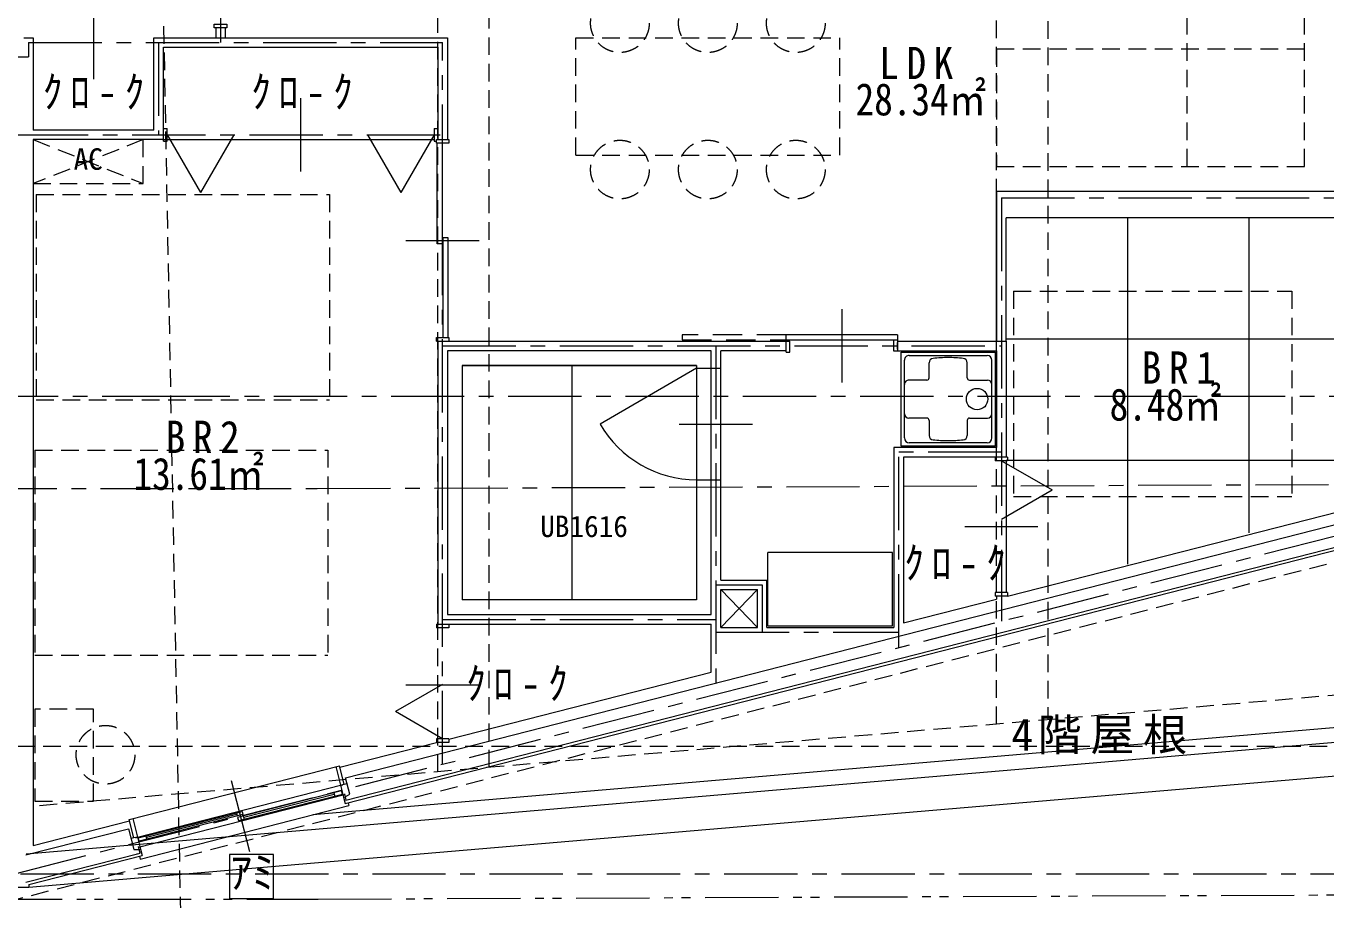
# Model space of a CAD drawing. Units: millimetres at full size; details may follow other scales. Extents: x -443943 to 462275, y -43546 to 79452.
# Drawn here: x 3481 to 12350, y 47781 to 53743 of the extents above; entities that cross this region are included whole.
import ezdxf
from ezdxf.enums import TextEntityAlignment as Align

# ---------------------------------------------------------------- set-up
doc = ezdxf.new("R2010")
doc.units = ezdxf.units.MM
doc.header["$LTSCALE"] = 100
for name, pattern in [('CHAIN1', [8, 5, -1, 1, -1]), ('DASHED1', [1.8, 1.2, -0.6]), ('DASHED2', [3, 2, -1]), ('DASHED3', [4, 3, -1]), ('DOUBLE_CHAIN1', [8.8, 5, -1, 0.6, -0.6, 0.6, -1])]:
    doc.linetypes.add(name, pattern=pattern)
for name, color, linetype, lineweight in [('4-0_仕上', 7, 'Continuous', 15), ('4-1_通り芯', 4, 'Continuous', 9), ('4-2_躯体', 3, 'Continuous', 20), ('4-3_建具', 4, 'Continuous', 9), ('4-5_文字', 7, 'Continuous', 15), ('4-A_目地･ﾊｯﾁ', 4, 'Continuous', 9), ('4-B_E-PANL', 1, 'Continuous', 18), ('8-8_強調', 4, 'DASHED3', 9)]:
    doc.layers.add(name, color=color, linetype=linetype, lineweight=lineweight)
doc.styles.add('ＭＳ ゴシック', font='')
doc.styles.get('ＭＳ ゴシック').set_extended_font_data('MS Gothic')

# ---------------------------------------------------------------- blocks, each defined once
blk = doc.blocks.new('洗濯パン640')
at = {"layer": '8-8_強調', "linetype": 'Continuous'}
for p, q in [((-337.5, 320), (302.5, 320)), ((-337.5, -320), (-337.5, 320)), ((-283, 298), (248, 298)), ((302.5, 320), (302.5, -320)), ((-316, -265), (-316, 265)), ((-148, 145), (-148, 247.8)), ((112, 145), (112, 247.8)), ((281, -265), (281, 265)), ((-163, 130), (-285.5, 130)), ((127, 130), (250.5, 130)), ((280.5, -100), (280.5, 100)), ((-163, -130), (-285.5, -130)), ((-148, -145), (-148, -247.8)), ((112, -145), (112, -247.8)), ((127, -130), (250.5, -130)), ((302.5, -320), (-337.5, -320)), ((248, -298), (-283, -298))]:
    blk.add_line(p, q, dxfattribs=at)
blk.add_circle((179.5, 0), 73, dxfattribs=at)
for centre, radius, start, end in [((-283, 265), 33, 90, 180), ((-118, 247.8), 30, 95.91722, 180), ((-18, -717), 1000, 90, 95.91728), ((-18, -717), 1000, 84.0827, 90), ((82, 247.8), 30, 0, 84.08276), ((248, 265), 33, 0, 90), ((-285.5, 100), 30, 90, 180), ((-163, 145), 15, 270, 0), ((127, 145), 15, 180, 270), ((250.5, 100), 30, 0, 90), ((-285.5, -100), 30, 180, 270), ((-163, -145), 15, 0, 90), ((127, -145), 15, 90, 180), ((250.5, -100), 30, 270, 0), ((-283, -265), 33, 180, 270), ((-118, -247.8), 30, 180, 264.08272), ((82, -247.8), 30, 275.91727, 0), ((248, -265), 33, 270, 0), ((-18, 717), 1000, 264.0827, 270), ((-18, 717), 1000, 270, 275.91728)]:
    blk.add_arc(centre, radius, start, end, dxfattribs=at)

msp = doc.modelspace()

# ---------------------------------------------------------------- linework, layer by layer
at = {"layer": '4-0_仕上', "linetype": 'DASHED1'}
for p, q in [((6290.8, 48655.7), (6290.8, 55215.7)), ((6640.8, 48685.5), (6640.8, 55215.7)), ((10102.8, 48980.8), (10102.8, 55215.7)), ((10452.8, 55215.7), (10452.8, 49010.7)), ((12660.8, 49199), (3530.8, 48420.3))]:
    msp.add_line(p, q, dxfattribs=at)
at = {"layer": '4-0_仕上'}
for p, q in [((3465.8, 53663.2), (3530.8, 53663.2)), ((3530.8, 53663.2), (3530.8, 53033.2)), ((4353.3, 53033.2), (4353.3, 53663.2)), ((4353.3, 53663.2), (6355.8, 53663.2)), ((6355.8, 53663.2), (6355.8, 52968.2)), ((4418.3, 53598.2), (6290.8, 53598.2)), ((4418.3, 52958.2), (4418.3, 53598.2)), ((6290.8, 53598.2), (6290.8, 52968.2)), ((4353.3, 53033.2), (3530.8, 53033.2)), ((3530.8, 52968.2), (3530.8, 48152.7)), ((4418.3, 52968.2), (3530.8, 52968.2)), ((6290.8, 52968.2), (6355.8, 52968.2)), ((6290.8, 51593.1), (8692.8, 51593.1)), ((6290.8, 51593.1), (6290.8, 49663.1)), ((10167.8, 51593.1), (10167.8, 50803.1)), ((6355.8, 51528.1), (6355.8, 49728.1)), ((8155.8, 51528.1), (6355.8, 51528.1)), ((8155.8, 49728.1), (8155.8, 51528.1)), ((8667.8, 51528.1), (8220.8, 51528.1)), ((8220.8, 49963.9), (8220.8, 51528.1)), ((10102.8, 51528.1), (10102.8, 50868.1)), ((10177.8, 49853.5), (13480.8, 50698.7)), ((5659.4, 48439.3), (13700.8, 50497)), ((8220.8, 49640.9), (8220.8, 49898.9)), ((9467.8, 49671.9), (10102.8, 49834.4)), ((6355.8, 49728.1), (8155.8, 49728.1)), ((6280.8, 49663.1), (8155.8, 49663.1)), ((8155.8, 49336.2), (8155.8, 49663.1)), ((8220.8, 49640.9), (8470.8, 49640.9)), ((8535.8, 49640.9), (9402.8, 49640.9)), ((6365.8, 48878.1), (8155.8, 49336.2)), ((12660.8, 48877.8), (3481.3, 48094.9)), ((5621.7, 48687.7), (6280.8, 48856.4)), ((3530.8, 48152.7), (4187.9, 48320.8)), ((3500.8, 47887), (4274, 48084.8)), ((3500.8, 47865.7), (738.3, 47865.7)), ((3500.8, 47887), (3500.8, 47865.7))]:
    msp.add_line(p, q, dxfattribs=at)
at = {"layer": '4-0_仕上', "color": 4, "linetype": 'DASHED1', "lineweight": 9}
for p, q in [((3530.8, 52968.2), (3530.8, 52668.2)), ((4280.8, 52968.2), (3530.8, 52668.2)), ((4280.8, 52668.2), (4280.8, 52968.2)), ((3530.8, 52668.2), (4280.8, 52668.2))]:
    msp.add_line(p, q, dxfattribs=at)
at = {"layer": '4-0_仕上', "color": 4, "lineweight": 9}
msp.add_line((8055.8, 51428.1), (6455.8, 51428.1), dxfattribs=at)
at = {"layer": '4-0_仕上', "color": 4, "linetype": 'CHAIN1', "lineweight": 9}
msp.add_line((8188.3, 49608.4), (9435.3, 49608.4), dxfattribs=at)
at = {"layer": '4-0_仕上', "color": 4, "linetype": 'DASHED1', "lineweight": 9}
msp.add_lwpolyline([(4280.8, 52968.2), (3530.8, 52968.2), (4280.8, 52668.2)], dxfattribs=at)
at = {"layer": '4-0_仕上'}
msp.add_lwpolyline([(13700.8, 51608.8), (13700.8, 48735.7), (3500.8, 47865.7)], dxfattribs=at)
at = {"layer": '4-0_仕上', "color": 4, "lineweight": 9}
msp.add_lwpolyline([(12560.8, 49875.7), (12560.8, 48969.7), (5438.8, 48362.2)], dxfattribs=at)
at = {"layer": '4-1_通り芯', "linetype": 'CHAIN1'}
for p, q in [((4808.3, 55690.7), (4808.3, 53630.7)), ((3498.3, 53630.7), (6323.3, 53630.7)), ((3498.3, 53630.7), (3498.3, 53533.2)), ((4385.8, 53630.7), (4385.8, 53000.7)), ((6323.3, 48707.3), (6323.3, 53630.7)), ((3405.8, 53533.2), (3498.3, 53533.2)), ((3405.8, 53000.7), (6323.3, 53000.7)), ((10135.3, 52570.7), (10135.3, 49682.7)), ((10135.3, 52570.7), (13680.8, 52570.7)), ((6323.3, 51560.6), (10135.3, 51560.6)), ((8188.3, 51560.6), (8188.3, 49184.5)), ((3405.8, 47960.7), (15105.8, 50954.5)), ((6323.3, 49695.6), (8188.3, 49695.6)), ((-18955.9, 47960.7), (21355.8, 47960.7))]:
    msp.add_line(p, q, dxfattribs=at)
at = {"layer": '4-1_通り芯', "linetype": 'DASHED1'}
for p, q in [((-18628.4, 42148), (22445.6, 52654.3)), ((-8102, 48830.7), (20049.6, 48830.7))]:
    msp.add_line(p, q, dxfattribs=at)
at = {"layer": '4-2_躯体'}
for p, q in [((5660.9, 48615.2), (13530.8, 50628.9)), ((5664.1, 48461.2), (13680.8, 50512.5)), ((5689.5, 48503.1), (5660.9, 48615.2)), ((5657.9, 48485.4), (5689.5, 48503.1)), ((5657.9, 48485.4), (5664.1, 48461.2)), ((3480.8, 47902.5), (4259.4, 48101.7)), ((4217, 48126.3), (4253.2, 48125.9)), ((4259.4, 48101.7), (4253.2, 48125.9))]:
    msp.add_line(p, q, dxfattribs=at)
msp.add_lwpolyline([(3480.8, 48088.3), (4180.9, 48267.4), (4217, 48126.3)], dxfattribs=at)
at = {"layer": '4-3_建具'}
for p, q in [((3942.1, 53880.7), (3942.1, 53380.7)), ((5354.6, 53250.7), (5354.6, 52750.7)), ((4418.3, 52968.2), (6265.8, 52968.2)), ((4443.3, 53000.7), (4670.8, 52606.7)), ((4898.3, 53000.7), (4670.8, 52606.7)), ((5810.8, 53000.7), (6038.3, 52606.7)), ((6265.8, 53000.7), (6038.3, 52606.7)), ((10102.8, 52613.2), (10102.8, 51593.1)), ((10167.8, 51593.1), (10167.8, 52435)), ((13480.8, 52435), (10167.8, 52435)), ((10996.1, 52435), (10996.1, 50073.2)), ((11824.3, 52435), (11824.3, 50285.2)), ((6073.3, 52278.9), (6573.3, 52278.9)), ((9047.8, 51810.6), (9047.8, 51310.6)), ((9427.8, 51538.1), (9427.8, 51583.1)), ((13455.8, 51607), (10167.8, 51607)), ((10135.3, 50778.1), (10481.7, 50578.1)), ((13480.8, 50779), (10167.8, 50779)), ((10167.8, 50778.1), (10167.8, 49878.5)), ((10135.3, 50378.1), (10481.7, 50578.1)), ((9885.3, 50328.3), (10385.3, 50328.3)), ((8542.8, 49650.9), (8542.8, 50150.9)), ((9392.8, 50150.9), (8542.8, 50150.9)), ((9392.8, 49650.9), (9392.8, 50150.9)), ((8220.8, 49898.9), (8470.8, 49640.9)), ((8470.8, 49898.9), (8220.8, 49640.9)), ((8542.8, 49650.9), (9392.8, 49650.9)), ((6323.3, 49251.4), (6002.9, 49066.4)), ((6073.3, 49249.7), (6573.3, 49249.7)), ((6323.3, 48881.4), (6002.9, 49066.4)), ((4232.1, 48208.3), (5636.9, 48567.7)), ((4881.2, 48596.3), (5005.2, 48111.9)), ((5634.1, 48526.2), (4924.9, 48344.8)), ((5612.7, 48561.5), (5613.9, 48556.7)), ((5627.2, 48565.2), (5648.3, 48482.9)), ((5639.8, 48504), (5634.1, 48526.2)), ((5636.9, 48567.7), (5638.1, 48562.9)), ((5651.4, 48571.4), (5670.8, 48576.4)), ((4249.5, 48140.5), (5654.2, 48499.9)), ((4930.6, 48322.5), (5639.8, 48504)), ((5584.1, 48501.6), (4966.5, 48343.6)), ((5581.3, 48512.7), (5587, 48490.4)), ((5628.8, 48498.6), (5630, 48493.7)), ((5653, 48504.8), (5657.9, 48485.4)), ((5678.8, 48444.3), (5683.7, 48424.9)), ((4246.6, 48204.2), (4955.7, 48385.7)), ((4961.4, 48363.4), (4252.3, 48182)), ((4259.6, 48060.5), (5683.7, 48424.9)), ((4919.8, 48364.6), (4302.2, 48206.6)), ((4917, 48375.8), (4922.7, 48353.5)), ((4924.9, 48344.8), (4930.6, 48322.5)), ((4955.7, 48385.7), (4961.4, 48363.4)), ((4963.7, 48354.7), (4969.4, 48332.4)), ((4217.6, 48204.6), (4198.2, 48199.6)), ((4233.4, 48203.4), (4232.1, 48208.3)), ((4241.8, 48210.8), (4262.9, 48128.4)), ((4252.3, 48182), (4246.6, 48204.2)), ((4256.4, 48214.5), (4257.6, 48209.6)), ((4299.4, 48217.7), (4305.1, 48195.5)), ((4253.2, 48125.9), (4248.2, 48145.3)), ((4254.7, 48079.9), (4259.6, 48060.5)), ((4272.5, 48151.5), (4273.7, 48146.7))]:
    msp.add_line(p, q, dxfattribs=at)
at = {"layer": '4-3_建具', "color": 7, "lineweight": 15}
for p, q in [((4775.8, 53730.7), (4775.8, 53663.2)), ((4840.8, 53730.7), (4840.8, 53663.2)), ((4418.3, 53043.2), (4443.3, 53043.2)), ((4443.3, 52958.2), (4443.3, 53043.2)), ((6265.8, 53043.2), (6290.8, 53043.2)), ((4418.3, 52958.2), (4443.3, 52958.2)), ((6280.8, 52968.2), (6365.8, 52968.2)), ((6280.8, 52943.2), (6280.8, 52968.2)), ((6286.8, 52258.1), (6286.8, 52943.2)), ((6319.8, 52943.2), (6319.8, 52258.1)), ((13480.8, 52613.2), (10102.8, 52613.2)), ((6319.8, 52258.1), (6286.8, 52258.1)), ((6326.8, 52299.6), (6359.8, 52299.6)), ((6326.8, 51618.1), (6326.8, 52299.6)), ((6359.8, 52299.6), (6359.8, 51618.1)), ((9427.8, 51636.1), (8667.8, 51636.1)), ((9427.8, 51636.1), (9427.8, 51525.1)), ((6280.8, 51593.1), (6290.8, 51593.1)), ((8667.8, 51603.1), (9427.8, 51603.1)), ((8667.8, 51518.1), (8667.8, 51593.1)), ((8692.8, 51518.1), (8692.8, 51593.1)), ((9402.8, 51525.1), (9402.8, 51603.1)), ((9427.8, 51593.1), (10167.8, 51593.1)), ((10167.8, 51593.1), (10167.8, 50803.1)), ((8667.8, 51518.1), (8692.8, 51518.1)), ((9427.8, 51525.1), (9402.8, 51525.1)), ((9402.8, 50868.1), (9402.8, 49640.9)), ((10102.8, 50868.1), (9402.8, 50868.1)), ((9467.8, 50803.1), (9467.8, 49671.9)), ((10177.8, 50803.1), (9467.8, 50803.1)), ((10092.8, 50803.1), (10092.8, 50778.1)), ((10177.8, 50778.1), (10092.8, 50778.1)), ((10177.8, 50803.1), (10177.8, 50778.1)), ((8220.8, 49963.9), (8535.8, 49963.9)), ((8535.8, 49640.9), (8535.8, 49963.9)), ((8220.8, 49898.9), (8470.8, 49898.9)), ((8220.8, 49640.9), (8220.8, 49898.9)), ((8470.8, 49640.9), (8470.8, 49898.9)), ((10092.8, 49878.5), (10092.8, 49853.5)), ((10177.8, 49878.5), (10092.8, 49878.5)), ((10102.8, 49853.5), (10102.8, 49834.4)), ((9467.8, 49671.9), (10102.8, 49834.4)), ((6280.8, 49663.1), (6280.8, 49638.1)), ((8220.8, 49640.9), (8470.8, 49640.9)), ((8535.8, 49640.9), (9402.8, 49640.9)), ((6280.8, 48881.4), (6280.8, 48856.4)), ((6365.8, 48881.4), (6280.8, 48881.4)), ((4185.4, 48330.5), (5619.2, 48697.4)), ((5651.4, 48571.4), (5619.2, 48697.4)), ((5595, 48691.2), (5627.2, 48565.2)), ((5627.2, 48565.2), (5651.4, 48571.4)), ((5648.3, 48482.9), (5658, 48485.4)), ((5648.3, 48482.9), (5659.4, 48439.3)), ((4217.6, 48204.6), (4185.4, 48330.5)), ((4209.6, 48336.7), (4241.8, 48210.8)), ((4241.8, 48210.8), (4217.6, 48204.6)), ((4253.2, 48125.9), (4262.9, 48128.4)), ((4262.9, 48128.4), (4274, 48084.8))]:
    msp.add_line(p, q, dxfattribs=at)
at = {"layer": '4-3_建具', "color": 7, "linetype": 'DASHED1', "lineweight": 15}
msp.add_line((10102.8, 51593.1), (10102.8, 52603.2), dxfattribs=at)
at = {"layer": '4-3_建具', "color": 7, "linetype": 'DASHED2', "lineweight": 15}
for p, q in [((7957.8, 51636.1), (7957.8, 51603.1)), ((8667.8, 51636.1), (7957.8, 51636.1)), ((8667.8, 51603.1), (8667.8, 51636.1)), ((7957.8, 51603.1), (8667.8, 51603.1))]:
    msp.add_line(p, q, dxfattribs=at)
at = {"layer": '4-3_建具', "linetype": 'CHAIN1'}
for p in [(9435.3, 49503.6), (10135.3, 50835.6)]:
    msp.add_line(p, (9435.3, 50835.6), dxfattribs=at)
at = {"layer": '4-3_建具', "color": 3, "lineweight": 20}
msp.add_line((4238.1, 48096.3), (4241.5, 48097.1), dxfattribs=at)
at = {"layer": '4-3_建具', "color": 7, "lineweight": 15}
msp.add_lwpolyline([(4765.8, 53755.7), (4850.8, 53755.7), (4850.8, 53730.7), (4765.8, 53730.7)], close=True, dxfattribs=at)
for points in [[(6265.8, 53043.2), (6265.8, 52958.2), (6280.8, 52958.2)], [(6365.8, 52968.2), (6365.8, 52943.2), (6280.8, 52943.2)], [(6280.8, 51593.1), (6280.8, 51618.1), (6365.8, 51618.1), (6365.8, 51593.1)], [(9427.8, 51528.1), (10102.8, 51528.1), (10102.8, 50868.1)], [(10177.8, 49878.5), (10177.8, 49853.5), (10092.8, 49853.5)], [(6365.8, 49663.1), (6365.8, 49638.1), (6280.8, 49638.1)], [(6365.8, 48881.4), (6365.8, 48856.4), (6280.8, 48856.4)]]:
    msp.add_lwpolyline(points, dxfattribs=at)
at = {"layer": '4-3_建具', "linetype": 'CHAIN1'}
msp.add_lwpolyline([(8188.3, 49931.4), (8503.3, 49931.4), (8503.3, 49608.4)], dxfattribs=at)
at = {"layer": '4-A_目地･ﾊｯﾁ', "linetype": 'DASHED1'}
for p, q in [((11402.8, 52785.3), (11402.8, 54385.3)), ((12202.8, 52785.3), (12202.8, 54385.3)), ((7233, 53663.2), (9033, 53663.2)), ((7233, 52863.2), (7233, 53663.2)), ((9033, 52863.2), (9033, 53663.2)), ((10102.8, 53585.3), (10102.8, 52785.3)), ((12202.8, 53585.3), (10102.8, 53585.3)), ((7233, 52863.2), (9033, 52863.2)), ((10102.8, 52785.3), (12202.8, 52785.3)), ((3550.8, 52593.2), (3550.8, 51193.2)), ((10217.8, 51933.6), (10217.8, 50533.6)), ((3550.8, 51193.2), (5550.8, 51193.2)), ((3540.8, 50850.6), (3540.8, 49450.6)), ((10217.8, 50533.6), (12117.8, 50533.6)), ((3540.8, 49450.6), (5540.8, 49450.6)), ((3540.8, 49082.3), (3540.8, 48455.3)), ((3940.8, 49082.3), (3540.8, 49082.3)), ((3940.8, 48455.3), (3940.8, 49082.3)), ((3540.8, 48455.3), (3940.8, 48455.3))]:
    msp.add_line(p, q, dxfattribs=at)
at = {"layer": '4-A_目地･ﾊｯﾁ'}
for p, q in [((6455.8, 51428.1), (6455.8, 49828.1)), ((6455.8, 51428.1), (8055.8, 51428.1)), ((7205.8, 51428.1), (7205.8, 49828.1)), ((8055.8, 51408.1), (7397.7, 51028.1)), ((8055.8, 51428.1), (8055.8, 49828.1)), ((8055.8, 51408.1), (8220.8, 51408.1)), ((7938.3, 51028.1), (8438.3, 51028.1)), ((8055.8, 50648.1), (8220.8, 50648.1)), ((8055.8, 49828.1), (6455.8, 49828.1))]:
    msp.add_line(p, q, dxfattribs=at)
at = {"layer": '4-A_目地･ﾊｯﾁ', "linetype": 'DASHED1'}
for points in [[(3550.8, 52593.2), (5550.8, 52593.2), (5550.8, 51193.2)], [(10217.8, 51933.6), (12117.8, 51933.6), (12117.8, 50533.6)], [(3540.8, 50850.6), (5540.8, 50850.6), (5540.8, 49450.6)]]:
    msp.add_lwpolyline(points, dxfattribs=at)
for centre in [(7533, 53762.5), (8133, 53762.5), (8733, 53762.5), (7533, 52763.9), (8133, 52763.9), (8733, 52763.9), (4023.3, 48771.9)]:
    msp.add_circle(centre, 200, dxfattribs=at)
at = {"layer": '4-A_目地･ﾊｯﾁ'}
msp.add_arc((8055.8, 51408.1), 760, 210, 270, dxfattribs=at)
at = {"layer": '4-B_E-PANL', "color": 4, "linetype": 'DASHED1', "lineweight": 9}
msp.add_line((4605.2, 44084.2), (4273, 61567.8), dxfattribs=at)
at = {"layer": '4-B_E-PANL', "linetype": 'CHAIN1'}
for p, q in [((4499.7, 51215.9), (-10673.5, 51215.7)), ((14471.5, 51216.2), (4499.9, 51215.9)), ((-12009.6, 50587.3), (5468.4, 50587.4)), ((5468.4, 50587.4), (14482.7, 50624.3))]:
    msp.add_line(p, q, dxfattribs=at)
at = {"layer": '4-B_E-PANL'}
for p, q in [((4868.5, 48091.9), (4868.5, 47791.9)), ((5168.5, 48091.9), (4868.5, 48091.9)), ((5168.5, 47791.9), (5168.5, 48091.9)), ((4868.5, 47791.9), (5168.5, 47791.9))]:
    msp.add_line(p, q, dxfattribs=at)
at = {"layer": '4-B_E-PANL', "linetype": 'DOUBLE_CHAIN1'}
for p, q in [((5474.2, 47787.4), (16036.1, 47830.7)), ((-17012.3, 47787.3), (5474.2, 47787.4))]:
    msp.add_line(p, q, dxfattribs=at)

# ---------------------------------------------------------------- block references
at = {"layer": '4-A_目地･ﾊｯﾁ', "xscale": -1, "yscale": -1, "rotation": 180}
msp.add_blockref('洗濯パン640', (9790.4, 51198.1), dxfattribs=at)

# ---------------------------------------------------------------- texts
at = {"layer": '4-5_文字', "style": 'ＭＳ ゴシック', "width": 0.85}
for s, p in [('28.34㎡', (9140.7, 53067.6)), ('8.48㎡', (10874.1, 50985.6)), ('13.61㎡', (4214.2, 50512.9))]:
    msp.add_text(s, height=219.9, dxfattribs=at).set_placement(p, align=Align.BOTTOM_LEFT)
at = {"layer": '4-5_文字', "color": 4, "style": 'ＭＳ ゴシック'}
msp.add_text('AC', height=146.6, dxfattribs=at).set_placement((3805.8, 52718.2), align=Align.BOTTOM_LEFT)
at = {"layer": '4-5_文字', "char_height": 219.9, "attachment_point": 7, "style": 'ＭＳ ゴシック'}
for s, insert in [('\\T1.38;\\W0.9;LDK', (9301.9, 53381.2)), ('\\T1.38;\\W0.9;ｸﾛ-ｸ', (3595.3, 53173.3)), ('\\T1.38;\\W0.9;ｸﾛ-ｸ', (5017.1, 53173.3)), ('\\T1.38;\\W0.9;BR1', (11092.8, 51303.5)), ('\\T1.38;\\W0.9;BR2', (4432.9, 50830.7)), ('\\T1.38;\\W0.9;ｸﾛ-ｸ', (9472.2, 49960)), ('\\T1.38;\\W0.9;ｸﾛ-ｸ', (6483.5, 49138.3)), ('\\T1.2;4階屋根', (10203.1, 48774.4))]:
    msp.add_mtext(s, dxfattribs=dict(at, insert=insert))
at = {"layer": '4-A_目地･ﾊｯﾁ', "style": 'ＭＳ ゴシック'}
msp.add_text('UB1616', height=146.6, dxfattribs=at).set_placement((6989.2, 50212.9), align=Align.BOTTOM_LEFT)
at = {"layer": '4-B_E-PANL', "style": 'ＭＳ ゴシック'}
msp.add_text('ｱﾐ', height=219.9, dxfattribs=at).set_placement((4873.8, 47795.3), align=Align.BOTTOM_LEFT)

doc.saveas('drawing.dxf')
